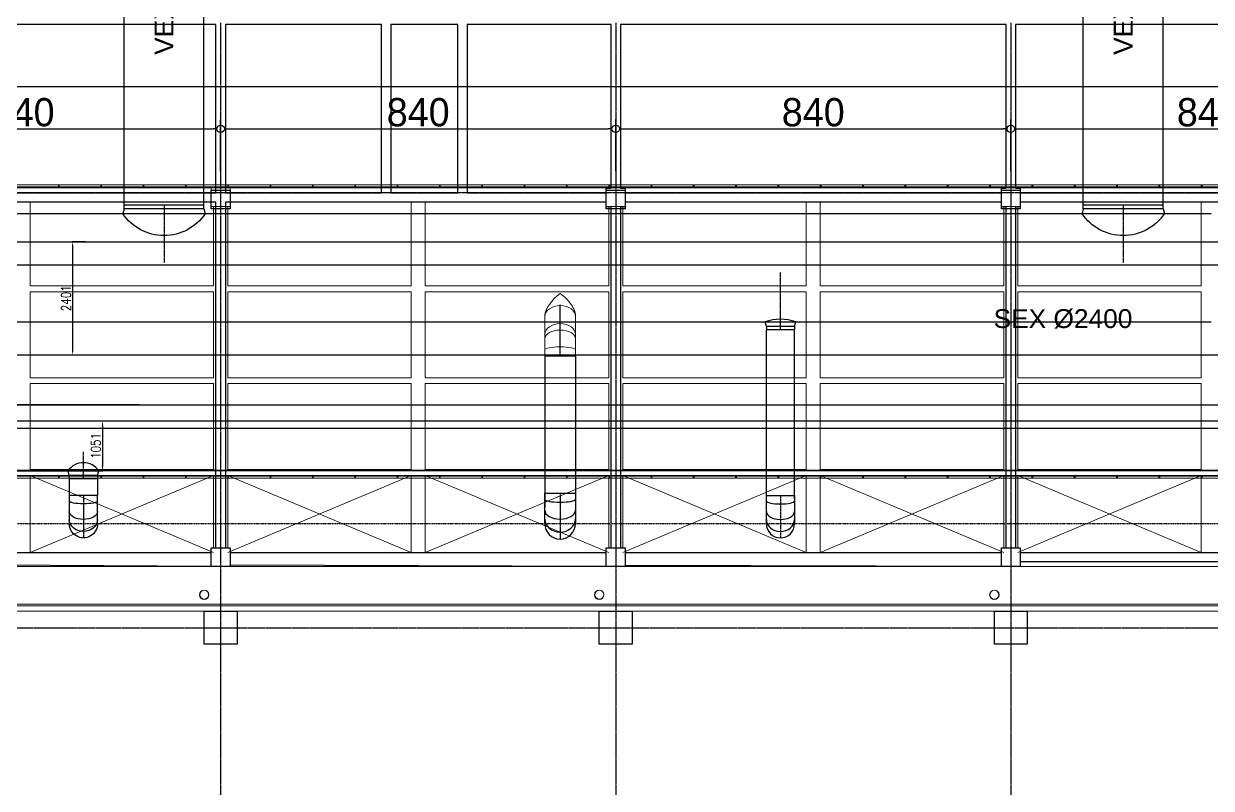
# Model space of a CAD drawing. Extents: x -3450 to 27857, y -1288 to 11880.
# Drawn here: x 8941 to 11466, y 8659 to 10283 of the extents above; entities that cross this region are included whole.
import ezdxf
from ezdxf.enums import TextEntityAlignment as Align

# ---------------------------------------------------------------- set-up
doc = ezdxf.new("R2010")
doc.units = 0
for name, pattern in [('188K-SM-03-F20-MECH-EQ-Y2257103$0$CENTER', [2, 1.25, -0.25, 0.25, -0.25]), ('188K-SM-03-F20-MECH-EQ-Y2257103$0$CENTER2', [1.125, 0.75, -0.125, 0.125, -0.125]), ('188K-SM-03-F20-MECH-EQ-Y2257103$0$HIDDEN', [0.375, 0.25, -0.125]), ('X-S-FAB-L20$0$COL-CEN-LIN', [3.25, 2.5, -0.25, 0.25, -0.25])]:
    doc.linetypes.add(name, pattern=pattern)
for name, color, linetype in [('188K-SM-03-F20-MECH-EQ-Y2257103$0$0-Block Center-Line', 1, '188K-SM-03-F20-MECH-EQ-Y2257103$0$CENTER'), ('188K-SM-03-F20-MECH-EQ-Y2257103$0$0-CF-AAS-AEX', 1, 'Continuous'), ('188K-SM-03-F20-MECH-EQ-Y2257103$0$0-CF-AAS-CVD', 140, 'Continuous'), ('188K-SM-03-F20-MECH-EQ-Y2257103$0$0-CF-AAS-GEX', 5, 'Continuous'), ('188K-SM-03-F20-MECH-EQ-Y2257103$0$0-CF-AAS-SEX', 3, 'Continuous'), ('188K-SM-03-F20-MECH-EQ-Y2257103$0$0-CF-AAS-VEX', 6, 'Continuous'), ('188K-SM-03-F20-MECH-EQ-Y2257103$0$Block Center-Line', 1, '188K-SM-03-F20-MECH-EQ-Y2257103$0$CENTER2'), ('X-S-FAB-L20$0$1_l20平面圖_1_A-OBJE-2D', 8, 'Continuous'), ('X-S-FAB-L20$0$1_l20平面圖_1_A-OBJE-MEP', 8, 'Continuous'), ('X-S-FAB-L20$0$1_l20平面圖_1_A-RAIL', 8, 'Continuous'), ('X-S-FAB-L20$0$1_l20平面圖_1_A-WALL-EX', 8, 'Continuous'), ('X-S-FAB-L20$0$1_l20平面圖_1_S-BEAM-SHOW', 8, 'Continuous'), ('X-S-FAB-L20$0$1_l20平面圖_1_S-COL', 8, 'Continuous'), ('X-S-FAB-L20$0$1_l20平面圖_1_S-SLAB-SHOW', 8, 'Continuous'), ('X-S-FAB-L20$0$BLOCK', 8, 'Continuous'), ('X-S-FAB-L20$0$CCL', 8, 'X-S-FAB-L20$0$COL-CEN-LIN'), ('X-S-FAB-L20$0$COL-S', 8, 'Continuous'), ('X-S-FAB-L20$0$DIM', 8, 'Continuous'), ('X-S-FAB-L20$0$Steel Frame-188K', 8, 'Continuous')]:
    doc.layers.add(name, color=color, linetype=linetype)
doc.styles.add('188K-SM-03-F20-MECH-EQ-Y2257103$0$dim-txt', font='simplex.shx', dxfattribs={"width": 0.8})
doc.styles.add('188K-SM-03-F20-MECH-EQ-Y2257103$0$Standard', font='arial.ttf')
doc.styles.add('X-S-FAB-L20$0$DIM', font='', dxfattribs={"width": 0.8})
doc.styles.add('X-S-FAB-L20$0$Gen-Text', font='c2.shx', dxfattribs={"bigfont": 'chinese.shx'})
doc.styles.get('X-S-FAB-L20$0$DIM').set_extended_font_data('MingLiU')
doc.dimstyles.new('188K-SM-03-F20-MECH-EQ-Y2257103$0$80-DIM(mm)', dxfattribs={"dimscale": 80, "dimtxt": 0.25, "dimasz": 0.12, "dimexe": 0.01, "dimexo": 0.01, "dimgap": 0.05, "dimtad": 1, "dimdec": 0, "dimlfac": 10, "dimzin": 0, "dimdsep": 46, "dimtxsty": '188K-SM-03-F20-MECH-EQ-Y2257103$0$dim-txt', "dimcen": 2, "dimclrd": 220, "dimclre": 220, "dimclrt": 7, "dimadec": 0, "dimazin": 0, "dimtfac": 1, "dimtdec": 0, "dimtix": 1, "dimtmove": 2, "dimatfit": 3, "dimldrblk": '188K-SM-03-F20-MECH-EQ-Y2257103$0$_DOT', "dimfxl": 1.6, "dimtvp": 1, "dimtolj": 1, "dimtzin": 0, "dimarcsym": 0})
doc.dimstyles.new('X-S-FAB-L20$0$CIRL', dxfattribs={"dimtxt": 50, "dimasz": 25, "dimexe": 16, "dimexo": 0, "dimgap": 6, "dimtad": 1, "dimdsep": 46, "dimtxsty": 'X-S-FAB-L20$0$DIM', "dimblk": 'X-S-FAB-L20$0$_DotBlank', "dimcen": 10, "dimdle": 8, "dimclrd": 256, "dimclre": 256, "dimclrt": 6, "dimadec": 0, "dimazin": 0, "dimtfac": 1, "dimtix": 1, "dimtmove": 2, "dimatfit": 0, "dimldrblk": 'X-S-FAB-L20$0$ARROW', "dimfxl": 1, "dimtolj": 1, "dimarcsym": 0})

# ---------------------------------------------------------------- blocks, each defined once
blk = doc.blocks.new('X-S-FAB-L20$0$_DotBlank')
at = {"color": 0, "linetype": 'ByBlock', "lineweight": -2}
blk.add_line((-0.5, 0), (-1, 0), dxfattribs=at)
blk.add_circle((0, 0), 0.5, dxfattribs=at)
blk = doc.blocks.new('*D97')
at = {"layer": 'DefPoints', "color": 0, "transparency": 16777216}
for p in [(0, 10870), (-26160, 10780), (0, 10780)]:
    blk.add_point(p, dxfattribs=at)
at = {"layer": 'X-S-FAB-L20$0$DIM', "lineweight": -2, "transparency": 16777216}
for p, q in [((-26160, 10780), (-26160, 10890)), ((0, 10780), (0, 10890)), ((-26144, 10870), (-16, 10870))]:
    blk.add_line(p, q, dxfattribs=at)
at = {"layer": 'X-S-FAB-L20$0$DIM', "lineweight": -2, "transparency": 16777216, "xscale": 16, "yscale": 16, "zscale": 16, "rotation": 180}
blk.add_blockref('X-S-FAB-L20$0$_DotBlank', (-26160, 10870), dxfattribs=at)
at = {"layer": 'X-S-FAB-L20$0$DIM', "lineweight": -2, "transparency": 16777216, "xscale": 16, "yscale": 16, "zscale": 16}
blk.add_blockref('X-S-FAB-L20$0$_DotBlank', (0, 10870), dxfattribs=at)
at = {"layer": 'X-S-FAB-L20$0$DIM', "color": 6, "transparency": 16777216, "insert": (-13080, 10905), "char_height": 2.5, "attachment_point": 5, "style": 'X-S-FAB-L20$0$Gen-Text'}
blk.add_mtext('\\A1;{\\H24x;26160}', dxfattribs=at)
blk = doc.blocks.new('X-S-FAB-L20$0$ARROW')
at = {"color": 3}
blk.add_solid([(0, 0), (-2.4, -0.4), (-2.4, 0.4)], dxfattribs=at)
blk = doc.blocks.new('*D108')
at = {"layer": 'DefPoints', "color": 0, "transparency": 16777216}
for p in [(-16800, 10780), (-17640, 10690), (-16800, 10690)]:
    blk.add_point(p, dxfattribs=at)
at = {"layer": 'X-S-FAB-L20$0$DIM', "lineweight": -2, "transparency": 16777216}
for p, q in [((-17640, 10690), (-17640, 10800)), ((-16800, 10690), (-16800, 10800)), ((-17624, 10780), (-16816, 10780))]:
    blk.add_line(p, q, dxfattribs=at)
at = {"layer": 'X-S-FAB-L20$0$DIM', "lineweight": -2, "transparency": 16777216, "xscale": 16, "yscale": 16, "zscale": 16, "rotation": 180}
blk.add_blockref('X-S-FAB-L20$0$_DotBlank', (-17640, 10780), dxfattribs=at)
at = {"layer": 'X-S-FAB-L20$0$DIM', "lineweight": -2, "transparency": 16777216, "xscale": 16, "yscale": 16, "zscale": 16}
blk.add_blockref('X-S-FAB-L20$0$_DotBlank', (-16800, 10780), dxfattribs=at)
at = {"layer": 'X-S-FAB-L20$0$DIM', "color": 6, "transparency": 16777216, "insert": (-17220, 10815), "char_height": 2.5, "attachment_point": 5, "style": 'X-S-FAB-L20$0$Gen-Text'}
blk.add_mtext('\\A1;{\\H24x;840}', dxfattribs=at)
blk = doc.blocks.new('*D109')
at = {"layer": 'DefPoints', "color": 0, "transparency": 16777216}
for p in [(-15960, 10780), (-16800, 10690), (-15960, 10690)]:
    blk.add_point(p, dxfattribs=at)
at = {"layer": 'X-S-FAB-L20$0$DIM', "lineweight": -2, "transparency": 16777216}
for p, q in [((-16800, 10690), (-16800, 10800)), ((-15960, 10690), (-15960, 10800)), ((-16784, 10780), (-15976, 10780))]:
    blk.add_line(p, q, dxfattribs=at)
at = {"layer": 'X-S-FAB-L20$0$DIM', "lineweight": -2, "transparency": 16777216, "xscale": 16, "yscale": 16, "zscale": 16, "rotation": 180}
blk.add_blockref('X-S-FAB-L20$0$_DotBlank', (-16800, 10780), dxfattribs=at)
at = {"layer": 'X-S-FAB-L20$0$DIM', "lineweight": -2, "transparency": 16777216, "xscale": 16, "yscale": 16, "zscale": 16}
blk.add_blockref('X-S-FAB-L20$0$_DotBlank', (-15960, 10780), dxfattribs=at)
at = {"layer": 'X-S-FAB-L20$0$DIM', "color": 6, "transparency": 16777216, "insert": (-16380, 10815), "char_height": 2.5, "attachment_point": 5, "style": 'X-S-FAB-L20$0$Gen-Text'}
blk.add_mtext('\\A1;{\\H24x;840}', dxfattribs=at)
blk = doc.blocks.new('*D110')
at = {"layer": 'DefPoints', "color": 0, "transparency": 16777216}
for p in [(-15120, 10780), (-15960, 10690), (-15120, 10690)]:
    blk.add_point(p, dxfattribs=at)
at = {"layer": 'X-S-FAB-L20$0$DIM', "lineweight": -2, "transparency": 16777216}
for p, q in [((-15960, 10690), (-15960, 10800)), ((-15120, 10690), (-15120, 10800)), ((-15944, 10780), (-15136, 10780))]:
    blk.add_line(p, q, dxfattribs=at)
at = {"layer": 'X-S-FAB-L20$0$DIM', "lineweight": -2, "transparency": 16777216, "xscale": 16, "yscale": 16, "zscale": 16, "rotation": 180}
blk.add_blockref('X-S-FAB-L20$0$_DotBlank', (-15960, 10780), dxfattribs=at)
at = {"layer": 'X-S-FAB-L20$0$DIM', "lineweight": -2, "transparency": 16777216, "xscale": 16, "yscale": 16, "zscale": 16}
blk.add_blockref('X-S-FAB-L20$0$_DotBlank', (-15120, 10780), dxfattribs=at)
at = {"layer": 'X-S-FAB-L20$0$DIM', "color": 6, "transparency": 16777216, "insert": (-15540, 10815), "char_height": 2.5, "attachment_point": 5, "style": 'X-S-FAB-L20$0$Gen-Text'}
blk.add_mtext('\\A1;{\\H24x;840}', dxfattribs=at)
blk = doc.blocks.new('*D111')
at = {"layer": 'DefPoints', "color": 0, "transparency": 16777216}
for p in [(-14280, 10780), (-15120, 10690), (-14280, 10690)]:
    blk.add_point(p, dxfattribs=at)
at = {"layer": 'X-S-FAB-L20$0$DIM', "lineweight": -2, "transparency": 16777216}
for p, q in [((-15120, 10690), (-15120, 10800)), ((-14280, 10690), (-14280, 10800)), ((-15104, 10780), (-14296, 10780))]:
    blk.add_line(p, q, dxfattribs=at)
at = {"layer": 'X-S-FAB-L20$0$DIM', "lineweight": -2, "transparency": 16777216, "xscale": 16, "yscale": 16, "zscale": 16, "rotation": 180}
blk.add_blockref('X-S-FAB-L20$0$_DotBlank', (-15120, 10780), dxfattribs=at)
at = {"layer": 'X-S-FAB-L20$0$DIM', "lineweight": -2, "transparency": 16777216, "xscale": 16, "yscale": 16, "zscale": 16}
blk.add_blockref('X-S-FAB-L20$0$_DotBlank', (-14280, 10780), dxfattribs=at)
at = {"layer": 'X-S-FAB-L20$0$DIM', "color": 6, "transparency": 16777216, "insert": (-14700, 10815), "char_height": 2.5, "attachment_point": 5, "style": 'X-S-FAB-L20$0$Gen-Text'}
blk.add_mtext('\\A1;{\\H24x;840}', dxfattribs=at)
blk = doc.blocks.new('X-S-FAB-L20$0$鋼棚_AAS')
at = {"layer": 'X-S-FAB-L20$0$Steel Frame-188K'}
blk.add_lwpolyline([(11912.2, 111.9), (10170, 111.9), (10170, 76.9), (10080, 76.9), (10080, 111.9), (9305, 111.9), (9305, 101.9), (9265, 101.9), (9265, 111.9), (8465, 111.9), (8465, 101.9), (8425, 101.9), (7625, 104.3), (7625, 101.9), (7585, 101.9), (6785, 105.1), (6785, 101.9), (6745, 101.9), (5945, 106.8)], dxfattribs=at)
for points in [[(6755, 1253.5), (5675, 1253.5), (5675, 895.9), (5905, 895.9), (5905, 905.9), (5945, 905.9), (5945, 895.9), (6755, 895.9)], [(7106.8, 1253.5), (6775, 1253.5), (6775, 895.9), (7106.8, 895.9)], [(7269.3, 1253.5), (7126.8, 1253.5), (7126.8, 895.9), (7269.3, 895.9)], [(7595, 1253.5), (7289.3, 1253.5), (7289.3, 895.9), (7585, 895.9), (7585, 905.9), (7595, 905.9)], [(8435, 1253.5), (7615, 1253.5), (7615, 905.9), (7625, 905.9), (7625, 895.9), (8425, 895.9), (8425, 905.9), (8435, 905.9)], [(9275, 1253.5), (8455, 1253.5), (8455, 905.9), (8465, 905.9), (8465, 895.9), (9265, 895.9), (9265, 905.9), (9275, 905.9)], [(6755, 875.9), (5945, 875.9), (5945, 865.9), (5935, 865.9), (5935, 141.9), (5945, 141.9), (5945, 131.9), (6745, 131.9), (6745, 141.9), (6755, 141.9)], [(7595, 865.9), (7585, 865.9), (7585, 875.9), (6775, 875.9), (6775, 141.9), (6785, 141.9), (6785, 131.9), (7585, 131.9), (7585, 141.9), (7595, 141.9)], [(8435, 865.9), (8425, 865.9), (8425, 875.9), (7625, 875.9), (7625, 865.9), (7615, 865.9), (7615, 141.9), (7625, 141.9), (7625, 131.9), (8425, 131.9), (8425, 141.9), (8435, 141.9)], [(9275, 865.9), (9265, 865.9), (9265, 875.9), (8465, 875.9), (8465, 865.9), (8455, 865.9), (8455, 141.9), (8465, 141.9), (8465, 131.9), (9265, 131.9), (9265, 141.9), (9275, 141.9)]]:
    blk.add_lwpolyline(points, close=True, dxfattribs=at)
blk = doc.blocks.new('*U687')
for p, q in [((95, 32.5), (160, 32.5)), ((160, 32.5), (160, -32.5)), ((160, -32.5), (95, -32.5))]:
    blk.add_line(p, q)
blk.add_arc((95, 0), 32.5, 90.0267, 270.0267)
for centre, ratio in [((104.9, 0), 0.847759), ((123.2, 0), 0.566454), ((147.1, 0), 0.198912)]:
    blk.add_ellipse(centre, major_axis=(0, -32.5), ratio=ratio, start_param=3.141593, end_param=6.283185)
at = {"layer": '188K-SM-03-F20-MECH-EQ-Y2257103$0$0-Block Center-Line'}
blk.add_line((160, 0), (62.5, 0), dxfattribs=at)
blk = doc.blocks.new('*U604')
at = {"color": 0, "linetype": 'Continuous', "lineweight": 0}
for p, q in [((25.4, 32.5), (23, 32.5)), ((109.7, 32.5), (25.4, 32.5)), ((109.7, -32.5), (109.7, 32.5)), ((25.4, -32.5), (23, -32.5)), ((109.7, -32.5), (25.4, -32.5))]:
    blk.add_line(p, q, dxfattribs=at)
at = {"color": 0, "linetype": 'Continuous', "lineweight": 0, "extrusion": (1.14319e-17, 2.30683e-16, -1)}
blk.add_ellipse((0, 0), major_axis=(-30, -30), ratio=0.414214, start_param=1.178097, end_param=2.748894, dxfattribs=at)
at = {"color": 0, "linetype": 'Continuous', "lineweight": 0, "extrusion": (6.7124e-32, 2.19251e-16, -1)}
for centre, ratio, end_param in [((25.4, 0), 0.707107, 6.283185), ((25.4, 0), 0.707107, 6.283185), ((63.7, 0), 0.707107, 6.283185), ((72.9, 0), 0.566454, 6.283185), ((96.8, 0), 0.198912, 6.283185), ((63.7, 0), 0.707107, 4.712389)]:
    blk.add_ellipse(centre, major_axis=(0, 32.5), ratio=ratio, start_param=3.141593, end_param=end_param, dxfattribs=at)
at = {"color": 0, "linetype": 'Continuous', "lineweight": 0, "extrusion": (-1.14319e-17, 2.30683e-16, -1)}
blk.add_ellipse((0, 0), major_axis=(-30, 30), ratio=0.414214, start_param=3.534292, end_param=5.105088, dxfattribs=at)
at = {"layer": '188K-SM-03-F20-MECH-EQ-Y2257103$0$Block Center-Line'}
blk.add_line((109.7, 0), (0, 0), dxfattribs=at)
blk = doc.blocks.new('188K-SM-03-F20-MECH-EQ-Y2257103$0$SEX')
at = {"layer": '188K-SM-03-F20-MECH-EQ-Y2257103$0$0-CF-AAS-SEX'}
for p, q in [((4154.8, 625), (9223.7, 625)), ((4154.8, 385), (9223.7, 385))]:
    blk.add_line(p, q, dxfattribs=at)
at = {"layer": '188K-SM-03-F20-MECH-EQ-Y2257103$0$0-CF-AAS-SEX', "style": '188K-SM-03-F20-MECH-EQ-Y2257103$0$Standard'}
blk.add_text('SEX %%C2400', height=40, dxfattribs=at).set_placement((8318.4, 461.8), align=Align.MIDDLE_LEFT)
blk = doc.blocks.new('*U701')
for p, q in [((0, -19.1), (0, 19.1)), ((0, 19.1), (38.2, 19.1)), ((38.2, -19.1), (0, -19.1))]:
    blk.add_line(p, q)
blk.add_arc((38.2, 0), 19.1, 270, 90)
for centre, ratio in [((7.6, 0), 0.198912), ((21.6, 0), 0.566454), ((32.4, 0), 0.847759)]:
    blk.add_ellipse(centre, major_axis=(0, 19.1), ratio=ratio, start_param=3.141593, end_param=6.283185)
at = {"layer": '188K-SM-03-F20-MECH-EQ-Y2257103$0$0-Block Center-Line'}
blk.add_line((0, 0), (57.3, 0), dxfattribs=at)
blk = doc.blocks.new('*U702')
for p, q in [((-300, 100), (-325, 0)), ((-300, 175), (300, 175)), ((-300, 100), (-300, 175)), ((-300, 100), (300, 100)), ((300, 100), (300, 175)), ((300, 100), (325, 0))]:
    blk.add_line(p, q)
blk.add_arc((0, 998), 1050, 251.9465, 288.0535)
at = {"layer": '188K-SM-03-F20-MECH-EQ-Y2257103$0$Block Center-Line'}
blk.add_line((0, 175), (0, -1050), dxfattribs=at)
blk = doc.blocks.new('*U704')
for p, q in [((-850, 100), (-875, 0)), ((-850, 175), (850, 175)), ((-850, 100), (-850, 175)), ((-850, 100), (850, 100)), ((850, 100), (850, 175)), ((850, 100), (875, 0))]:
    blk.add_line(p, q)
blk.add_arc((0, 580), 1050, 213.5178, 326.4822)
at = {"layer": '188K-SM-03-F20-MECH-EQ-Y2257103$0$Block Center-Line'}
blk.add_line((0, 175), (0, -1050), dxfattribs=at)
blk = doc.blocks.new('*U706')
for p, q in [((-850, 100), (-875, 0)), ((-850, 175), (850, 175)), ((-850, 100), (-850, 175)), ((-850, 100), (850, 100)), ((850, 100), (850, 175)), ((850, 100), (875, 0))]:
    blk.add_line(p, q)
blk.add_arc((0, 580), 1050, 213.5178, 326.4822)
at = {"layer": '188K-SM-03-F20-MECH-EQ-Y2257103$0$Block Center-Line'}
blk.add_line((0, 175), (0, -1050), dxfattribs=at)
blk = doc.blocks.new('188K-SM-03-F20-MECH-EQ-Y2257103$0$VEX')
at = {"layer": '188K-SM-03-F20-MECH-EQ-Y2257103$0$0-CF-AAS-VEX'}
for p, q in [((6559.58, 792.59), (6559.58, 1662.5)), ((6729.58, 792.59), (6729.58, 1662.5)), ((8599.07, 792.59), (8599.07, 1662.5)), ((8769.07, 792.59), (8769.07, 1662.5)), ((5371.81, 775.09), (8871.2, 775.1)), ((5371.81, 545.09), (8871.2, 545.1)), ((7925.25, 166.24, 0), (7925.25, 527.6, 0)), ((7985.25, 166.24, 0), (7985.25, 527.6, 0))]:
    blk.add_line(p, q, dxfattribs=at)
at = {"layer": '188K-SM-03-F20-MECH-EQ-Y2257103$0$0-CF-AAS-VEX', "xscale": -0.1, "yscale": 0.1, "zscale": 0.1}
for name, p in [('*U704', (6644.58, 775.09)), ('*U706', (8684.07, 775.09))]:
    blk.add_blockref(name, p, dxfattribs=at)
at = {"layer": '188K-SM-03-F20-MECH-EQ-Y2257103$0$0-CF-AAS-VEX'}
for name, p, xscale, yscale, zscale, rotation in [('*U702', (7955.31, 545.1), 0.1, 0.1, 0.1, 180), ('*U701', (7955.25, 176), 1.572009076996788, 1.572009076996788, 1.572009076996788, 270)]:
    blk.add_blockref(name, p, dxfattribs=dict(at, xscale=xscale, yscale=yscale, zscale=zscale, rotation=rotation))
at = {"layer": '188K-SM-03-F20-MECH-EQ-Y2257103$0$0-CF-AAS-VEX', "style": '188K-SM-03-F20-MECH-EQ-Y2257103$0$Standard'}
for p in [(6644.58, 1112.19), (8684.07, 1112.19)]:
    blk.add_text('VEX %%C1700', height=40, rotation=90, dxfattribs=at).set_placement(p, align=Align.MIDDLE_LEFT)
blk = doc.blocks.new('188K-SM-03-F20-MECH-EQ-Y2257103$0$AEX')
at = {"layer": '188K-SM-03-F20-MECH-EQ-Y2257103$0$0-CF-AAS-AEX'}
for p, q in [((11296.5, 243.8, 0), (5239.5, 243.8, 0)), ((11296.5, 138.8, 0), (5239.5, 138.8, 0))]:
    blk.add_line(p, q, dxfattribs=at)
blk = doc.blocks.new('188K-SM-03-F20-MECH-EQ-Y2257103$0$GEX')
at = {"layer": '188K-SM-03-F20-MECH-EQ-Y2257103$0$0-CF-AAS-GEX'}
for p, q in [((5438.7, 368.8, 0), (9842.2, 368.8, 0)), ((5438.7, 228.8, 0), (9842.2, 228.8, 0))]:
    blk.add_line(p, q, dxfattribs=at)
blk = doc.blocks.new('*D1135')
at = {"color": 220, "lineweight": -2, "ltscale": 2, "transparency": 16777216}
for p, q in [((9072.6, 9820), (9044.4, 9820)), ((9045.2, 9810.4), (9045.2, 9589.5)), ((0.7, 9579.9), (9046, 9579.9))]:
    blk.add_line(p, q, dxfattribs=at)
at = {"color": 220, "ltscale": 2, "transparency": 16777216}
for points in [[(9043.6, 9810.4), (9046.8, 9810.4), (9045.2, 9820)], [(9043.6, 9589.5), (9046.8, 9589.5), (9045.2, 9579.9)]]:
    blk.add_solid(points, dxfattribs=at)
at = {"layer": 'DefPoints', "color": 0, "ltscale": 2, "transparency": 16777216}
for p in [(9073.4, 9820), (-0.1, 9579.9), (9045.2, 9579.9)]:
    blk.add_point(p, dxfattribs=at)
at = {"color": 7, "ltscale": 2, "transparency": 16777216, "insert": (9031.2, 9700), "char_height": 20, "attachment_point": 5, "rotation": 90, "style": '188K-SM-03-F20-MECH-EQ-Y2257103$0$dim-txt'}
blk.add_mtext('\\A1;2401', dxfattribs=at)
blk = doc.blocks.new('188K-SM-03-F20-MECH-EQ-Y2257103$0$_DOT')
at = {"color": 0, "linetype": 'ByBlock'}
blk.add_line((-0.5, 0), (-1, 0), dxfattribs=at)
at = {"color": 0, "linetype": 'ByBlock', "const_width": 0.5}
blk.add_lwpolyline([(-0.25, 0, 1), (0.25, 0, 1)], format="xyb", close=True, dxfattribs=at)
blk = doc.blocks.new('*D1138')
at = {"color": 220, "lineweight": -2, "ltscale": 2, "transparency": 16777216}
for p, q in [((9187, 9473.8), (13.2, 9473.8)), ((14, 9464.2), (14, 9343.3)), ((0.7, 9333.7), (14.8, 9333.7))]:
    blk.add_line(p, q, dxfattribs=at)
at = {"color": 220, "ltscale": 2, "transparency": 16777216}
for points in [[(12.4, 9464.2), (15.6, 9464.2), (14, 9473.8)], [(12.4, 9343.3), (15.6, 9343.3), (14, 9333.7)]]:
    blk.add_solid(points, dxfattribs=at)
at = {"layer": 'DefPoints', "color": 0, "ltscale": 2, "transparency": 16777216}
for p in [(9187.8, 9473.8, 0), (-0.1, 9333.7, 0), (14, 9333.7)]:
    blk.add_point(p, dxfattribs=at)
at = {"color": 7, "ltscale": 2, "transparency": 16777216, "insert": (0, 9403.7), "char_height": 20, "attachment_point": 5, "rotation": 90, "style": '188K-SM-03-F20-MECH-EQ-Y2257103$0$dim-txt'}
blk.add_mtext('\\A1;1401', dxfattribs=at)
blk = doc.blocks.new('*D1137')
at = {"color": 220, "lineweight": -2, "ltscale": 2, "transparency": 16777216}
for p, q in [((9141.9, 9438.8), (9107.9, 9438.8)), ((9108.7, 9429.2), (9108.7, 9343.3)), ((0.7, 9333.7), (9109.5, 9333.7))]:
    blk.add_line(p, q, dxfattribs=at)
at = {"color": 220, "ltscale": 2, "transparency": 16777216}
for points in [[(9107.1, 9429.2), (9110.3, 9429.2), (9108.7, 9438.8)], [(9107.1, 9343.3), (9110.3, 9343.3), (9108.7, 9333.7)]]:
    blk.add_solid(points, dxfattribs=at)
at = {"layer": 'DefPoints', "color": 0, "ltscale": 2, "transparency": 16777216}
for p in [(9142.7, 9438.8, 0), (-0.1, 9333.7, 0), (9108.7, 9333.7)]:
    blk.add_point(p, dxfattribs=at)
at = {"color": 7, "ltscale": 2, "transparency": 16777216, "insert": (9094.7, 9386.2), "char_height": 20, "attachment_point": 5, "rotation": 90, "style": '188K-SM-03-F20-MECH-EQ-Y2257103$0$dim-txt'}
blk.add_mtext('\\A1;1051', dxfattribs=at)
blk = doc.blocks.new('*D1136')
at = {"color": 220, "lineweight": -2, "ltscale": 2, "transparency": 16777216}
for p, q in [((15074.4, 9770.1), (-0.8, 9770.1)), ((0, 9760.5), (0, 9659.7))]:
    blk.add_line(p, q, dxfattribs=at)
at = {"color": 220, "ltscale": 2, "transparency": 16777216}
for points in [[(-1.6, 9760.5), (1.6, 9760.5), (0, 9770.1)], [(-1.6, 9659.7), (1.6, 9659.7), (0, 9650.1)]]:
    blk.add_solid(points, dxfattribs=at)
at = {"layer": 'DefPoints', "color": 0, "ltscale": 2, "transparency": 16777216}
for p in [(15075.2, 9770.1), (0, 9650.1), (0, 9650.1)]:
    blk.add_point(p, dxfattribs=at)
at = {"color": 7, "ltscale": 2, "transparency": 16777216, "insert": (-14, 9710.1), "char_height": 20, "attachment_point": 5, "rotation": 90, "style": '188K-SM-03-F20-MECH-EQ-Y2257103$0$dim-txt'}
blk.add_mtext('\\A1;1200', dxfattribs=at)
blk = doc.blocks.new('*U731')
for p, q in [((100, 30), (160, 30)), ((160, 30), (160, -30)), ((160, -30), (100, -30))]:
    blk.add_line(p, q)
blk.add_arc((100, 0), 30, 90.0267, 270.0267)
for centre, ratio in [((109.1, 0), 0.847759), ((126, 0), 0.566454), ((148.1, 0), 0.198912)]:
    blk.add_ellipse(centre, major_axis=(0, -30), ratio=ratio, start_param=3.141593, end_param=6.283185)
at = {"layer": '188K-SM-03-F20-MECH-EQ-Y2257103$0$0-Block Center-Line'}
blk.add_line((160, 0), (70, 0), dxfattribs=at)
blk = doc.blocks.new('*U733')
for p, q in [((-300, 100), (-325, 0)), ((-300, 175), (300, 175)), ((-300, 100), (-300, 175)), ((-300, 100), (300, 100)), ((300, 100), (300, 175)), ((300, 100), (325, 0))]:
    blk.add_line(p, q)
blk.add_arc((0, 233), 400, 215.5607, 324.4393)
at = {"layer": '188K-SM-03-F20-MECH-EQ-Y2257103$0$Block Center-Line'}
blk.add_line((0, 175), (0, -400), dxfattribs=at)
blk = doc.blocks.new('X-S-FAB-L20$0$FAB2-L05')
at = {"layer": 'X-S-FAB-L20$0$CCL'}
for p, q in [((-16800, 11005), (-16800, 0)), ((-15960, 11005), (-15960, 0)), ((-15120, 11005), (-15120, 0)), ((-26880, 10645), (1210, 10645)), ((-26880, 9720), (1210, 9720))]:
    blk.add_line(p, q, dxfattribs=at)
at = {"layer": 'X-S-FAB-L20$0$COL-S'}
for points in [[(-16820, 10650), (-16780, 10650), (-16780, 10610), (-16820, 10610)], [(-15980, 10650), (-15940, 10650), (-15940, 10610), (-15980, 10610)], [(-15140, 10650), (-15100, 10650), (-15100, 10610), (-15140, 10610)], [(-16820, 9890), (-16780, 9890), (-16780, 9850), (-16820, 9850)], [(-15980, 9890), (-15940, 9890), (-15940, 9850), (-15980, 9850)], [(-15140, 9890), (-15100, 9890), (-15100, 9850), (-15140, 9850)], [(-16835, 9755), (-16765, 9755), (-16765, 9685), (-16835, 9685)], [(-15995, 9755), (-15925, 9755), (-15925, 9685), (-15995, 9685)], [(-15155, 9755), (-15085, 9755), (-15085, 9685), (-15155, 9685)]]:
    blk.add_lwpolyline(points, close=True, dxfattribs=at)
at = {"layer": 'X-S-FAB-L20$0$DIM'}
for base, p1, p2, override, picture, middle in [((0, 10870), (-26160, 10780), (0, 10780), {"dimtxt": 2.5, "dimasz": 16, "dimexe": 20, "dimgap": 5, "dimtxsty": 'X-S-FAB-L20$0$Gen-Text', "dimblk1": 'X-S-FAB-L20$0$_DotBlank', "dimblk2": 'X-S-FAB-L20$0$_DotBlank', "dimsah": 1}, '*D97', (-13080, 10905.005)), ((-16800, 10780), (-17640, 10690), (-16800, 10690), {"dimtxt": 2.5, "dimasz": 16, "dimexe": 20, "dimgap": 5, "dimtxsty": 'X-S-FAB-L20$0$Gen-Text', "dimblk1": 'X-S-FAB-L20$0$_DotBlank', "dimblk2": 'X-S-FAB-L20$0$_DotBlank', "dimsah": 1}, '*D108', (-17220, 10815)), ((-15960, 10780), (-16800, 10690), (-15960, 10690), {"dimtxt": 2.5, "dimasz": 16, "dimexe": 20, "dimgap": 5, "dimtxsty": 'X-S-FAB-L20$0$Gen-Text', "dimblk1": 'X-S-FAB-L20$0$_DotBlank', "dimblk2": 'X-S-FAB-L20$0$_DotBlank', "dimsah": 1}, '*D109', (-16380, 10815)), ((-15120, 10780), (-15960, 10690), (-15120, 10690), {"dimtxt": 2.5, "dimasz": 16, "dimexe": 20, "dimgap": 5, "dimtxsty": 'X-S-FAB-L20$0$Gen-Text', "dimblk1": 'X-S-FAB-L20$0$_DotBlank', "dimblk2": 'X-S-FAB-L20$0$_DotBlank', "dimsah": 1, "dimclrd": 256, "dimclre": 256, "dimclrt": 6}, '*D110', (-15540, 10815)), ((-14280, 10780), (-15120, 10690), (-14280, 10690), {"dimtxt": 2.5, "dimasz": 16, "dimexe": 20, "dimgap": 5, "dimtxsty": 'X-S-FAB-L20$0$Gen-Text', "dimblk1": 'X-S-FAB-L20$0$_DotBlank', "dimblk2": 'X-S-FAB-L20$0$_DotBlank', "dimsah": 1}, '*D111', (-14700, 10815))]:
    dim = blk.add_linear_dim(base=base, p1=p1, p2=p2, text='{\\H24x;<>}', dimstyle='X-S-FAB-L20$0$CIRL', override=override, dxfattribs=at)
    dim.commit()
    dim.dimension.update_dxf_attribs({"geometry": picture, "text_midpoint": middle})
blk = doc.blocks.new('X-S-FAB-L20')
at = {"layer": 'X-S-FAB-L20$0$1_l20平面圖_1_A-OBJE-2D', "color": 2, "lineweight": 0, "ltscale": 10}
for p, q in [((8955, 9160), (9345, 9323.7)), ((9345, 9160), (8955, 9323.7)), ((9375, 9160), (9765, 9323.7)), ((9765, 9160), (9375, 9323.7)), ((9795, 9160), (10185, 9323.7)), ((10185, 9160), (9795, 9323.7)), ((10215, 9160), (10605, 9323.7)), ((10605, 9160), (10215, 9323.7)), ((10635, 9160), (11025, 9323.7)), ((11025, 9160), (10635, 9323.7)), ((11055, 9160), (11445, 9323.7)), ((11445, 9160), (11055, 9323.7))]:
    blk.add_line(p, q, dxfattribs=at)
at = {"layer": 'X-S-FAB-L20$0$1_l20平面圖_1_A-OBJE-MEP', "color": 8, "lineweight": 0, "ltscale": 10, "flags": 128}
for points in [[(9334.5, 9070, 1), (9315.5, 9070, 1)], [(10174.5, 9070, 1), (10155.5, 9070, 1)], [(11014.5, 9070, 1), (10995.5, 9070, 1)]]:
    blk.add_lwpolyline(points, format="xyb", close=True, dxfattribs=at)
at = {"layer": 'X-S-FAB-L20$0$1_l20平面圖_1_A-OBJE-MEP', "color": 8, "lineweight": 0, "ltscale": 10}
for centre in [(9325, 9070), (10165, 9070), (11005, 9070)]:
    blk.add_circle(centre, 10, dxfattribs=at)
at = {"layer": 'X-S-FAB-L20$0$1_l20平面圖_1_A-RAIL', "color": 4, "lineweight": 0, "ltscale": 10}
for p, q in [((9017.7, 9939), (9014.3, 9939)), ((9016, 9940.7), (9016, 9937.3)), ((9107.7, 9939), (9104.3, 9939)), ((9106, 9940.7), (9106, 9937.3)), ((9197.7, 9939), (9194.3, 9939)), ((9196, 9940.7), (9196, 9937.3)), ((9287.7, 9939), (9284.3, 9939)), ((9286, 9940.7), (9286, 9937.3)), ((9377.7, 9939), (9374.3, 9939)), ((9376, 9940.7), (9376, 9937.3)), ((9467.7, 9939), (9464.3, 9939)), ((9466, 9940.7), (9466, 9937.3)), ((9557.7, 9939), (9554.3, 9939)), ((9556, 9940.7), (9556, 9937.3)), ((9647.7, 9939), (9644.3, 9939)), ((9646, 9940.7), (9646, 9937.3)), ((9737.7, 9939), (9734.3, 9939)), ((9736, 9940.7), (9736, 9937.3)), ((9827.7, 9939), (9824.3, 9939)), ((9826, 9940.7), (9826, 9937.3)), ((9917.7, 9939), (9914.3, 9939)), ((9916, 9940.7), (9916, 9937.3)), ((10007.7, 9939), (10004.3, 9939)), ((10006, 9940.7), (10006, 9937.3)), ((10097.7, 9939), (10094.3, 9939)), ((10096, 9940.7), (10096, 9937.3)), ((10187.7, 9939), (10184.3, 9939)), ((10186, 9940.7), (10186, 9937.3)), ((10277.7, 9939), (10274.3, 9939)), ((10276, 9940.7), (10276, 9937.3)), ((10367.7, 9939), (10364.3, 9939)), ((10366, 9940.7), (10366, 9937.3)), ((10457.7, 9939), (10454.3, 9939)), ((10456, 9940.7), (10456, 9937.3)), ((10547.7, 9939), (10544.3, 9939)), ((10546, 9940.7), (10546, 9937.3)), ((10637.7, 9939), (10634.3, 9939)), ((10636, 9940.7), (10636, 9937.3)), ((10727.7, 9939), (10724.3, 9939)), ((10726, 9940.7), (10726, 9937.3)), ((10817.7, 9939), (10814.3, 9939)), ((10816, 9940.7), (10816, 9937.3)), ((10907.7, 9939), (10904.3, 9939)), ((10906, 9940.7), (10906, 9937.3)), ((10997.7, 9939), (10994.3, 9939)), ((10996, 9940.7), (10996, 9937.3)), ((11087.7, 9939), (11084.3, 9939)), ((11086, 9940.7), (11086, 9937.3)), ((11177.7, 9939), (11174.3, 9939)), ((11176, 9940.7), (11176, 9937.3)), ((11267.7, 9939), (11264.3, 9939)), ((11266, 9940.7), (11266, 9937.3)), ((11357.7, 9939), (11354.3, 9939)), ((11356, 9940.7), (11356, 9937.3)), ((11447.7, 9939), (11444.3, 9939)), ((11446, 9940.7), (11446, 9937.3)), ((9017.7, 9319.8), (9014.3, 9319.8)), ((9016, 9321.5), (9016, 9318)), ((9107.7, 9319.8), (9104.3, 9319.8)), ((9106, 9321.5), (9106, 9318)), ((9197.7, 9319.8), (9194.3, 9319.8)), ((9196, 9321.5), (9196, 9318)), ((9287.7, 9319.8), (9284.3, 9319.8)), ((9286, 9321.5), (9286, 9318)), ((9377.7, 9319.8), (9374.3, 9319.8)), ((9376, 9321.5), (9376, 9318)), ((9467.7, 9319.8), (9464.3, 9319.8)), ((9466, 9321.5), (9466, 9318)), ((9557.7, 9319.8), (9554.3, 9319.8)), ((9556, 9321.5), (9556, 9318)), ((9647.7, 9319.8), (9644.3, 9319.8)), ((9646, 9321.5), (9646, 9318)), ((9737.7, 9319.8), (9734.3, 9319.8)), ((9736, 9321.5), (9736, 9318)), ((9827.7, 9319.8), (9824.3, 9319.8)), ((9826, 9321.5), (9826, 9318)), ((9917.7, 9319.8), (9914.3, 9319.8)), ((9916, 9321.5), (9916, 9318)), ((10007.7, 9319.8), (10004.3, 9319.8)), ((10006, 9321.5), (10006, 9318)), ((10097.7, 9319.8), (10094.3, 9319.8)), ((10096, 9321.5), (10096, 9318)), ((10187.7, 9319.8), (10184.3, 9319.8)), ((10186, 9321.5), (10186, 9318)), ((10277.7, 9319.8), (10274.3, 9319.8)), ((10276, 9321.5), (10276, 9318)), ((10367.7, 9319.8), (10364.3, 9319.8)), ((10366, 9321.5), (10366, 9318)), ((10457.7, 9319.8), (10454.3, 9319.8)), ((10456, 9321.5), (10456, 9318)), ((10547.7, 9319.8), (10544.3, 9319.8)), ((10546, 9321.5), (10546, 9318)), ((10637.7, 9319.8), (10634.3, 9319.8)), ((10636, 9321.5), (10636, 9318)), ((10727.7, 9319.8), (10724.3, 9319.8)), ((10726, 9321.5), (10726, 9318)), ((10817.7, 9319.8), (10814.3, 9319.8)), ((10816, 9321.5), (10816, 9318)), ((10907.7, 9319.8), (10904.3, 9319.8)), ((10906, 9321.5), (10906, 9318)), ((10997.7, 9319.8), (10994.3, 9319.8)), ((10996, 9321.5), (10996, 9318)), ((11087.7, 9319.8), (11084.3, 9319.8)), ((11086, 9321.5), (11086, 9318)), ((11177.7, 9319.8), (11174.3, 9319.8)), ((11176, 9321.5), (11176, 9318)), ((11267.7, 9319.8), (11264.3, 9319.8)), ((11266, 9321.5), (11266, 9318)), ((11357.7, 9319.8), (11354.3, 9319.8)), ((11356, 9321.5), (11356, 9318)), ((11447.7, 9319.8), (11444.3, 9319.8)), ((11446, 9321.5), (11446, 9318))]:
    blk.add_line(p, q, dxfattribs=at)
at = {"layer": 'X-S-FAB-L20$0$1_l20平面圖_1_A-RAIL', "color": 4, "lineweight": 0, "ltscale": 10, "flags": 128}
for points in [[(7756, 9941.1), (7756, 9936.9), (12373, 9936.9), (12373, 9941.1)], [(7757, 9941), (7757, 9937), (12372, 9937), (12372, 9941)], [(7756, 9321.9), (7756, 9317.6), (12210, 9317.6), (12210, 9321.9)], [(7757, 9321.8), (7757, 9317.8), (12209, 9317.8), (12209, 9321.8)]]:
    blk.add_lwpolyline(points, close=True, dxfattribs=at)
at = {"layer": 'X-S-FAB-L20$0$1_l20平面圖_1_A-WALL-EX', "color": 6, "lineweight": 0, "ltscale": 10}
blk.add_line((7705, 9046.5), (12670, 9046.5), dxfattribs=at)
at = {"layer": 'X-S-FAB-L20$0$1_l20平面圖_1_A-WALL-EX', "color": 6, "lineweight": 0, "ltscale": 10, "flags": 128}
blk.add_lwpolyline([(12670, 9050), (7705, 9050)], dxfattribs=at)
at = {"layer": 'X-S-FAB-L20$0$1_l20平面圖_1_A-WALL-EX', "color": 12, "lineweight": 0, "ltscale": 10, "flags": 128}
blk.add_lwpolyline([(7705, 9050), (12670, 9050)], dxfattribs=at)
blk.add_lwpolyline([(7705, 9050), (12670, 9050)], dxfattribs=at)
at = {"layer": 'X-S-FAB-L20$0$1_l20平面圖_1_A-WALL-EX', "color": 4, "lineweight": 0, "ltscale": 10, "flags": 128}
blk.add_lwpolyline([(7705, 9035), (12685, 9035)], dxfattribs=at)
at = {"layer": 'X-S-FAB-L20$0$1_l20平面圖_1_S-BEAM-SHOW', "color": 8, "lineweight": 0, "ltscale": 10, "flags": 128}
for points in [[(8540, 9935), (9340, 9935)], [(9340, 9935), (9340, 9905)], [(9380, 9935), (10180, 9935)], [(9380, 9905), (9380, 9935)], [(10180, 9935), (10180, 9905)], [(10220, 9935), (11020, 9935)], [(10220, 9905), (10220, 9935)], [(11020, 9935), (11020, 9905)], [(11060, 9935), (11860, 9935)], [(11060, 9905), (11060, 9935)], [(8955, 9905), (9340, 9905)], [(8955, 9905), (8955, 9726.2)], [(9380, 9905), (9765, 9905)], [(9765, 9905), (9765, 9726.2)], [(9795, 9905), (10180, 9905)], [(9795, 9905), (9795, 9726.2)], [(10220, 9905), (10605, 9905)], [(10605, 9905), (10605, 9726.2)], [(10635, 9905), (11020, 9905)], [(10635, 9905), (10635, 9726.2)], [(11060, 9905), (11445, 9905)], [(11445, 9905), (11445, 9726.2)], [(9345, 9895), (9375, 9895)], [(9345, 9895), (9345, 9726.2)], [(9375, 9895), (9375, 9726.2)], [(10185, 9895), (10215, 9895)], [(10185, 9895), (10185, 9726.2)], [(10215, 9895), (10215, 9726.2)], [(11025, 9895), (11055, 9895)], [(11025, 9895), (11025, 9726.2)], [(11055, 9895), (11055, 9726.2)], [(8955, 9726.2), (9345, 9726.2)], [(9375, 9726.2), (9765, 9726.2)], [(9795, 9726.2), (10185, 9726.2)], [(10215, 9726.2), (10605, 9726.2)], [(10635, 9726.2), (11025, 9726.2)], [(11055, 9726.2), (11445, 9726.2)], [(8955, 9713.7), (8955, 9531.2)], [(8955, 9713.7), (9345, 9713.7)], [(9345, 9713.7), (9345, 9531.2)], [(9375, 9713.7), (9375, 9531.2)], [(9375, 9713.7), (9765, 9713.7)], [(9765, 9713.7), (9765, 9531.2)], [(9795, 9713.7), (9795, 9531.2)], [(9795, 9713.7), (10185, 9713.7)], [(10185, 9713.7), (10185, 9531.2)], [(10215, 9713.7), (10215, 9531.2)], [(10215, 9713.7), (10605, 9713.7)], [(10605, 9713.7), (10605, 9531.2)], [(10635, 9713.7), (10635, 9531.2)], [(10635, 9713.7), (11025, 9713.7)], [(11025, 9713.7), (11025, 9531.2)], [(11055, 9713.7), (11055, 9531.2)], [(11055, 9713.7), (11445, 9713.7)], [(11445, 9713.7), (11445, 9531.2)], [(8955, 9531.2), (9345, 9531.2)], [(8955, 9518.7), (8955, 9336.2)], [(8955, 9518.7), (9345, 9518.7)], [(9345, 9518.7), (9345, 9336.2)], [(9375, 9531.2), (9765, 9531.2)], [(9375, 9518.7), (9375, 9336.2)], [(9375, 9518.7), (9765, 9518.7)], [(9765, 9518.7), (9765, 9336.2)], [(9795, 9531.2), (10185, 9531.2)], [(9795, 9518.7), (9795, 9336.2)], [(9795, 9518.7), (10185, 9518.7)], [(10185, 9518.7), (10185, 9336.2)], [(10215, 9531.2), (10605, 9531.2)], [(10215, 9518.7), (10215, 9336.2)], [(10215, 9518.7), (10605, 9518.7)], [(10605, 9518.7), (10605, 9336.2)], [(10635, 9531.2), (11025, 9531.2)], [(10635, 9518.7), (10635, 9336.2)], [(10635, 9518.7), (11025, 9518.7)], [(11025, 9518.7), (11025, 9336.2)], [(11055, 9531.2), (11445, 9531.2)], [(11055, 9518.7), (11055, 9336.2)], [(11055, 9518.7), (11445, 9518.7)], [(11445, 9518.7), (11445, 9336.2)], [(8955, 9336.2), (9345, 9336.2)], [(8955, 9323.7), (8955, 9160)], [(8955, 9323.7), (9345, 9323.7)], [(9345, 9323.7), (9345, 9170)], [(9375, 9336.2), (9765, 9336.2)], [(9375, 9323.7), (9375, 9170)], [(9375, 9323.7), (9765, 9323.7)], [(9765, 9323.7), (9765, 9160)], [(9795, 9336.2), (10185, 9336.2)], [(9795, 9323.7), (9795, 9160)], [(9795, 9323.7), (10185, 9323.7)], [(10185, 9323.7), (10185, 9170)], [(10215, 9336.2), (10605, 9336.2)], [(10215, 9323.7), (10215, 9170)], [(10215, 9323.7), (10605, 9323.7)], [(10605, 9323.7), (10605, 9160)], [(10635, 9336.2), (11025, 9336.2)], [(10635, 9323.7), (10635, 9160)], [(10635, 9323.7), (11025, 9323.7)], [(11025, 9323.7), (11025, 9170)], [(11055, 9336.2), (11445, 9336.2)], [(11055, 9323.7), (11055, 9170)], [(11055, 9323.7), (11445, 9323.7)], [(11445, 9323.7), (11445, 9160)], [(8955, 9160), (9340, 9160)], [(9380, 9160), (9765, 9160)], [(9795, 9160), (10180, 9160)], [(10220, 9160), (10605, 9160)], [(10635, 9160), (11020, 9160)], [(11060, 9160), (11445, 9160)], [(8540, 9130), (9340, 9130)], [(9380, 9130), (10180, 9130)], [(10220, 9130), (11020, 9130)], [(11060, 9130), (11860, 9130)]]:
    blk.add_lwpolyline(points, dxfattribs=at)
at = {"layer": 'X-S-FAB-L20$0$1_l20平面圖_1_S-COL', "color": 1, "lineweight": 0, "ltscale": 10, "flags": 128}
for points in [[(9340, 9895), (9380, 9895), (9380, 9935), (9340, 9935)], [(10180, 9895), (10220, 9895), (10220, 9935), (10180, 9935)], [(11020, 9895), (11060, 9895), (11060, 9935), (11020, 9935)]]:
    blk.add_lwpolyline(points, close=True, dxfattribs=at)
at = {"layer": 'X-S-FAB-L20$0$1_l20平面圖_1_S-SLAB-SHOW', "color": 15, "lineweight": 0, "ltscale": 10, "flags": 128}
blk.add_lwpolyline([(7760, 9935), (7760, 9323.7), (12214, 9323.7), (12214, 9130), (12564, 9130), (12564, 9297), (12487.4, 9297), (12487.4, 9261), (12465.6, 9261), (12465.6, 9271), (12389, 9271), (12389, 9261), (12369, 9261), (12369, 9935)], close=True, dxfattribs=at)
at = {"layer": 'X-S-FAB-L20$0$BLOCK'}
blk.add_blockref('X-S-FAB-L20$0$FAB2-L05', (26160, -720), dxfattribs=at)
at = {"layer": 'X-S-FAB-L20$0$Steel Frame-188K'}
blk.add_blockref('X-S-FAB-L20$0$鋼棚_AAS', (2595, 9028.1), dxfattribs=at)
blk = doc.blocks.new('188K-SM-03-F20-MECH-EQ-Y2257103')
at = {"color": 2, "linetype": '188K-SM-03-F20-MECH-EQ-Y2257103$0$HIDDEN', "ltscale": 10}
blk.add_line((25119.888, 9221), (2597.07, 9221), dxfattribs=at)
at = {"layer": '188K-SM-03-F20-MECH-EQ-Y2257103$0$0-CF-AAS-CVD'}
for p, q in [((8848.693, 9423.777, -0.004), (19532.029, 9423.777, -0.004)), ((8848.693, 9333.777, -0.004), (19532.029, 9333.777, -0.004)), ((9038.247, 9316.257, -0.004), (9038.262, 9280.987, -0.004)), ((9098.247, 9316.282, -0.004), (9098.262, 9281.012, -0.004))]:
    blk.add_line(p, q, dxfattribs=at)
at = {"layer": '188K-SM-03-F20-MECH-EQ-Y2257103$0$0-CF-AAS-SEX'}
for p, q in [((10049.534, 9577.356), (10049.123, 9256.258)), ((10114.534, 9577.273), (10114.122, 9256.175))]:
    blk.add_line(p, q, dxfattribs=at)
at = {"color": 1}
for name, p in [('188K-SM-03-F20-MECH-EQ-Y2257103$0$VEX', (2595, 9105)), ('188K-SM-03-F20-MECH-EQ-Y2257103$0$SEX', (2685, 9195)), ('188K-SM-03-F20-MECH-EQ-Y2257103$0$AEX', (2685, 9195)), ('188K-SM-03-F20-MECH-EQ-Y2257103$0$GEX', (2595, 9105))]:
    blk.add_blockref(name, p, dxfattribs=at)
at = {"layer": '188K-SM-03-F20-MECH-EQ-Y2257103$0$0-CF-AAS-CVD', "xscale": 0.1, "yscale": 0.1, "zscale": 0.1, "rotation": 180}
blk.add_blockref('*U733', (9068.247, 9333.77, -0.004), dxfattribs=at)
at = {"layer": '188K-SM-03-F20-MECH-EQ-Y2257103$0$0-CF-AAS-CVD', "xscale": -1, "rotation": 270}
blk.add_blockref('*U731', (9068.199, 9121), dxfattribs=at)
at = {"layer": '188K-SM-03-F20-MECH-EQ-Y2257103$0$0-CF-AAS-SEX'}
for name, p, rotation in [('*U604', (10082.034, 9687.019), 270), ('*U687', (10081.598, 9126), 89.97326998849451)]:
    blk.add_blockref(name, p, dxfattribs=dict(at, rotation=rotation))
at = {"color": 1, "ltscale": 2}
for base, p1, p2, picture, middle in [((9045.235, 9579.91), (9073.436, 9820.016), (-0.112, 9579.91), '*D1135', (9031.235, 9699.963)), ((0.012, 9650.113), (15075.173, 9770.094), (0.012, 9650.113), '*D1136', (-13.988, 9710.103)), ((14.05, 9333.701), (9187.813, 9473.78, -0.004), (-0.08, 9333.701, -0.004), '*D1138', (0.05, 9403.74)), ((9108.699, 9333.701), (9142.737, 9438.77, -0.004), (-0.08, 9333.701, -0.004), '*D1137', (9094.699, 9386.235))]:
    dim = blk.add_linear_dim(base=base, p1=p1, p2=p2, angle=90, dimstyle='188K-SM-03-F20-MECH-EQ-Y2257103$0$80-DIM(mm)', dxfattribs=at)
    dim.commit()
    dim.dimension.update_dxf_attribs({"geometry": picture, "text_midpoint": middle})

msp = doc.modelspace()

# ---------------------------------------------------------------- block references
for name in ['X-S-FAB-L20', '188K-SM-03-F20-MECH-EQ-Y2257103']:
    msp.add_blockref(name, (0, 0))

doc.saveas('drawing.dxf')
